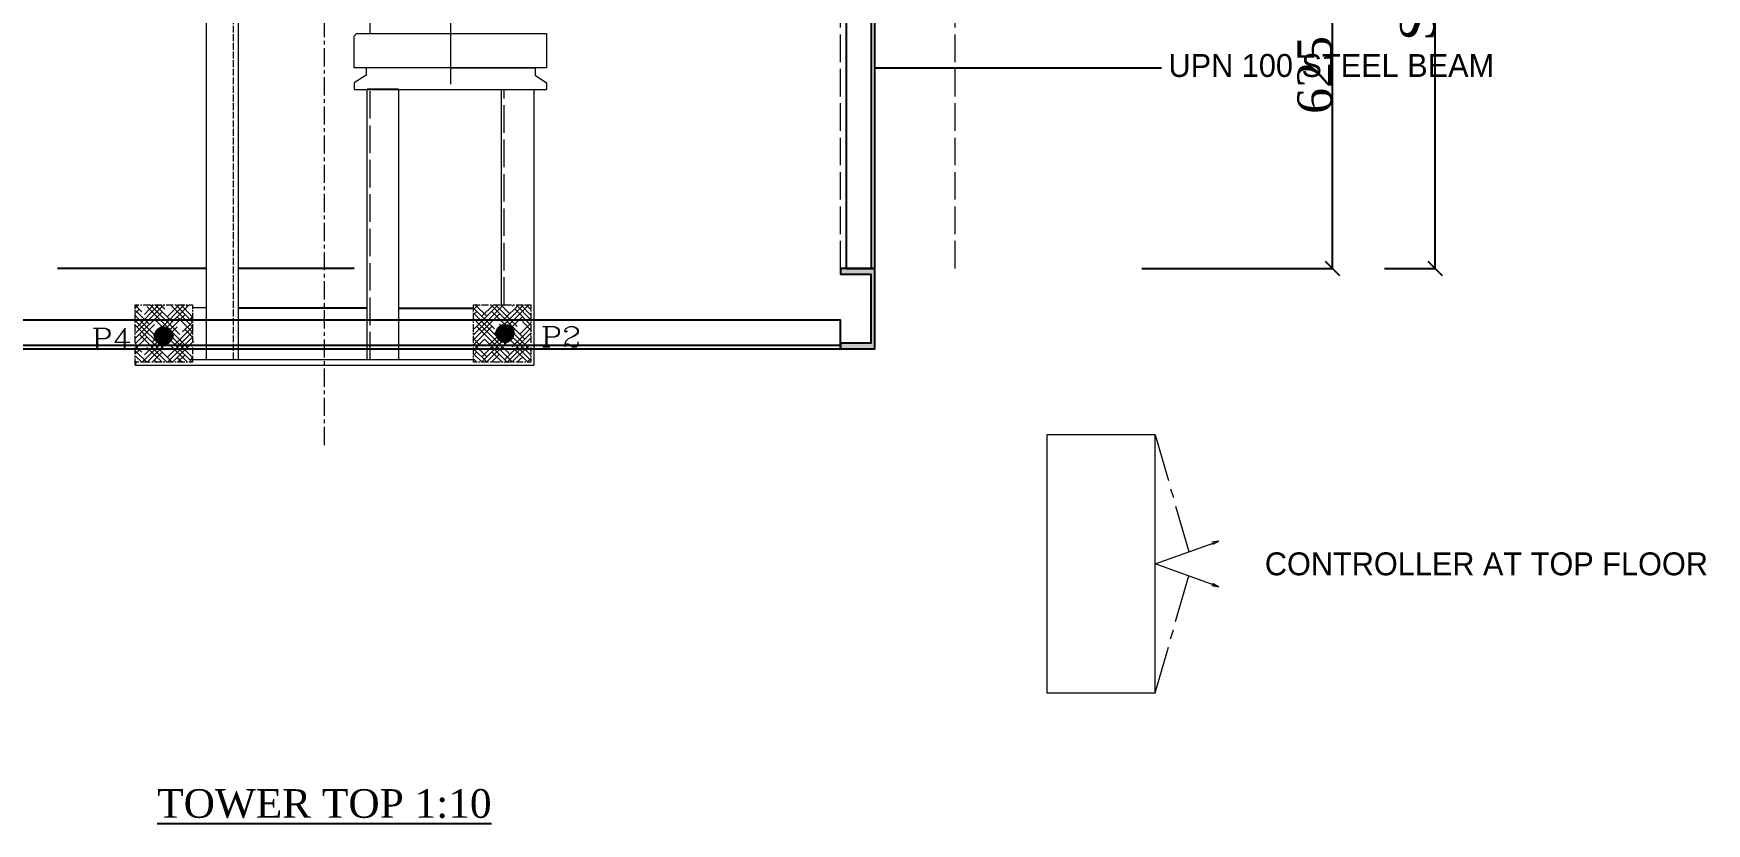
# Model space of a CAD drawing. Header units: millimetres. Extents: x -665 to 1024385, y -25305 to 3861.
# Drawn here: x 18058 to 20976, y -2937 to -1560 of the extents above; entities that cross this region are included whole.
import ezdxf

# ---------------------------------------------------------------- set-up
doc = ezdxf.new("R2010")
doc.units = ezdxf.units.MM
doc.linetypes.add('$0$ACAD_ISO02W100', pattern=[15, 12, -3])
doc.linetypes.add('$0$CENTER', pattern=[50.8, 31.75, -6.35, 6.35, -6.35])
doc.layers.add('$0$CL', color=2, linetype='$0$CENTER', lineweight=0)
doc.layers.add('$0$DL', color=8, linetype='$0$ACAD_ISO02W100', lineweight=0)
doc.layers.add('Steel', color=7, linetype='Continuous')
doc.styles.add('$0$nassar2', font='cent.shx', dxfattribs={"height": 60})
doc.dimstyles.new('$0$Nassar2', dxfattribs={"dimtxt": 35, "dimasz": 25, "dimexe": 1.25, "dimexo": 0.625, "dimtad": 1, "dimtxsty": '$0$nassar2', "dimblk": '$0$_Oblique', "dimcen": 2.5, "dimadec": 0, "dimazin": 0, "dimtfac": 1, "dimtmove": 0, "dimatfit": 3, "dimldrblk": '$0$_Oblique', "dimfxl": 1, "dimarcsym": 0})

# ---------------------------------------------------------------- blocks, each defined once
blk = doc.blocks.new('$0$_Oblique')
at = {"color": 0, "linetype": 'ByBlock', "lineweight": -2}
blk.add_line((-0.5, -0.5), (0.5, 0.5), dxfattribs=at)
blk = doc.blocks.new('*D64')
at = {"color": 0, "lineweight": -2, "transparency": 16777216}
for p, q in [((19991.3, -1344.4), (20324.7, -1344.4)), ((20323.5, -1969.4), (20323.5, -1344.4)), ((19991.3, -1969.4), (20324.7, -1969.4))]:
    blk.add_line(p, q, dxfattribs=at)
at = {"layer": 'Defpoints', "color": 0, "transparency": 16777216}
for p in [(19990.7, -1344.4), (20323.5, -1344.4), (19990.7, -1969.4)]:
    blk.add_point(p, dxfattribs=at)
at = {"color": 0, "lineweight": -2, "transparency": 16777216, "xscale": 25, "yscale": 25, "zscale": 25}
for p, rotation in [((20323.5, -1344.4), 90), ((20323.5, -1969.4), 270)]:
    blk.add_blockref('$0$_Oblique', p, dxfattribs=dict(at, rotation=rotation))
at = {"color": 0, "transparency": 16777216, "insert": (20292.9, -1631.9), "char_height": 60, "attachment_point": 5, "rotation": 90, "style": '$0$nassar2'}
blk.add_mtext('625', dxfattribs=at)
blk = doc.blocks.new('*D68')
at = {"color": 0, "lineweight": -2, "transparency": 16777216}
for p, q in [((20414.2, -569.4), (20503.8, -569.4)), ((20502.6, -1969.4), (20502.6, -569.4)), ((20414.2, -1969.4), (20503.8, -1969.4))]:
    blk.add_line(p, q, dxfattribs=at)
at = {"layer": 'Defpoints', "color": 0, "transparency": 16777216}
for p in [(20413.6, -569.4), (20502.6, -569.4), (20413.6, -1969.4)]:
    blk.add_point(p, dxfattribs=at)
at = {"color": 0, "lineweight": -2, "transparency": 16777216, "xscale": 25, "yscale": 25, "zscale": 25}
for p, rotation in [((20502.6, -569.4), 90), ((20502.6, -1969.4), 270)]:
    blk.add_blockref('$0$_Oblique', p, dxfattribs=dict(at, rotation=rotation))
at = {"color": 0, "transparency": 16777216, "insert": (20472, -1169.4), "char_height": 60, "attachment_point": 5, "rotation": 90, "style": '$0$nassar2'}
blk.add_mtext('SHAFT DEPTH 1400', dxfattribs=at)

msp = doc.modelspace()

# ---------------------------------------------------------------- hatches: boundary and pattern name
at = {"true_color": 0x000007}
h = msp.add_hatch(color=7, dxfattribs=at)
h.paths.add_polyline_path([(18871.024, -2093.88), (18871.024, -2071.233), (18868.917, -2091.773)])
h.paths.add_polyline_path([(18871.024, -2071.233), (18868.917, -2091.773), (18868.917, -2073.339)])
h = msp.add_hatch(color=7, dxfattribs=at)
h.paths.add_polyline_path([(18872.604, -2095.46), (18872.604, -2069.652), (18871.024, -2093.88)])
h.paths.add_polyline_path([(18872.604, -2069.652), (18871.024, -2093.88), (18871.024, -2071.233)])
h = msp.add_hatch(color=7, dxfattribs=at)
h.paths.add_polyline_path([(18875.764, -2097.04), (18875.764, -2068.599), (18872.604, -2095.46)])
h.paths.add_polyline_path([(18875.764, -2068.599), (18872.604, -2095.46), (18872.604, -2069.652)])
h = msp.add_hatch(color=7, dxfattribs=at)
h.paths.add_polyline_path([(18878.397, -2097.567), (18878.397, -2068.072), (18875.764, -2097.04)])
h.paths.add_polyline_path([(18878.397, -2068.072), (18875.764, -2097.04), (18875.764, -2068.599)])
h = msp.add_hatch(color=7, dxfattribs=at)
h.paths.add_polyline_path([(18881.031, -2097.567), (18881.031, -2067.546), (18878.397, -2097.567)])
h.paths.add_polyline_path([(18881.031, -2067.546), (18878.397, -2097.567), (18878.397, -2068.072)])
h = msp.add_hatch(color=7, dxfattribs=at)
h.paths.add_polyline_path([(18884.191, -2097.567), (18884.191, -2068.072), (18881.031, -2097.567)])
h.paths.add_polyline_path([(18884.191, -2068.072), (18881.031, -2097.567), (18881.031, -2067.546)])
h = msp.add_hatch(color=7, dxfattribs=at)
h.paths.add_polyline_path([(18886.824, -2096.514), (18886.824, -2069.126), (18884.191, -2097.567)])
h.paths.add_polyline_path([(18886.824, -2069.126), (18884.191, -2097.567), (18884.191, -2068.072)])
h = msp.add_hatch(color=7, dxfattribs=at)
h.paths.add_polyline_path([(18888.931, -2094.934), (18888.931, -2070.179), (18886.824, -2096.514)])
h.paths.add_polyline_path([(18888.931, -2070.179), (18886.824, -2096.514), (18886.824, -2069.126)])
h = msp.add_hatch(color=7, dxfattribs=at)
h.paths.add_polyline_path([(18891.565, -2092.827), (18891.565, -2072.286), (18888.931, -2094.934)])
h.paths.add_polyline_path([(18891.565, -2072.286), (18888.931, -2094.934), (18888.931, -2070.179)])
h = msp.add_hatch(color=7, dxfattribs=at)
h.paths.add_polyline_path([(18272.178, -2093.88), (18272.178, -2079.66), (18270.598, -2090.72)])
h.paths.add_polyline_path([(18272.178, -2079.66), (18270.598, -2090.72), (18270.598, -2082.293)])
h = msp.add_hatch(color=7, dxfattribs=at)
h.paths.add_polyline_path([(18270.598, -2090.72), (18270.598, -2082.293), (18270.598, -2088.087)])
h.paths.add_polyline_path([(18270.598, -2082.293), (18270.598, -2088.087), (18270.598, -2085.453)])
h = msp.add_hatch(color=7, dxfattribs=at)
h.paths.add_polyline_path([(18273.759, -2095.987), (18273.759, -2077.553), (18272.178, -2093.88)])
h.paths.add_polyline_path([(18273.759, -2077.553), (18272.178, -2093.88), (18272.178, -2079.66)])
h = msp.add_hatch(color=7, dxfattribs=at)
h.paths.add_polyline_path([(18275.339, -2098.094), (18275.339, -2075.446), (18273.759, -2095.987)])
h.paths.add_polyline_path([(18275.339, -2075.446), (18273.759, -2095.987), (18273.759, -2077.553)])
h = msp.add_hatch(color=7, dxfattribs=at)
h.paths.add_polyline_path([(18277.972, -2099.674), (18277.972, -2073.866), (18275.339, -2098.094)])
h.paths.add_polyline_path([(18277.972, -2073.866), (18275.339, -2098.094), (18275.339, -2075.446)])
h = msp.add_hatch(color=7, dxfattribs=at)
h.paths.add_polyline_path([(18280.605, -2100.727), (18280.605, -2072.286), (18277.972, -2099.674)])
h.paths.add_polyline_path([(18280.605, -2072.286), (18277.972, -2099.674), (18277.972, -2073.866)])
h = msp.add_hatch(color=7, dxfattribs=at)
h.paths.add_polyline_path([(18283.239, -2101.254), (18283.239, -2071.759), (18280.605, -2100.727)])
h.paths.add_polyline_path([(18283.239, -2071.759), (18280.605, -2100.727), (18280.605, -2072.286)])
h = msp.add_hatch(color=7, dxfattribs=at)
h.paths.add_polyline_path([(18285.872, -2101.78), (18285.872, -2071.759), (18283.239, -2101.254)])
h.paths.add_polyline_path([(18285.872, -2071.759), (18283.239, -2101.254), (18283.239, -2071.759)])
h = msp.add_hatch(color=7, dxfattribs=at)
h.paths.add_polyline_path([(18289.032, -2101.254), (18289.032, -2072.286), (18285.872, -2101.78)])
h.paths.add_polyline_path([(18289.032, -2072.286), (18285.872, -2101.78), (18285.872, -2071.759)])
h = msp.add_hatch(color=7, dxfattribs=at)
h.paths.add_polyline_path([(18291.666, -2100.2), (18291.666, -2073.339), (18289.032, -2101.254)])
h.paths.add_polyline_path([(18291.666, -2073.339), (18289.032, -2101.254), (18289.032, -2072.286)])
h = msp.add_hatch(color=7, dxfattribs=at)
h.paths.add_polyline_path([(18294.299, -2098.62), (18294.299, -2074.393), (18291.666, -2100.2)])
h.paths.add_polyline_path([(18294.299, -2074.393), (18291.666, -2100.2), (18291.666, -2073.339)])
h = msp.add_hatch(color=7, dxfattribs=at)
h.paths.add_polyline_path([(18295.879, -2097.04), (18295.879, -2075.973), (18294.299, -2098.62)])
h.paths.add_polyline_path([(18295.879, -2075.973), (18294.299, -2098.62), (18294.299, -2074.393)])
h = msp.add_hatch(color=7, dxfattribs=at)
h.paths.add_polyline_path([(18297.986, -2094.934), (18297.986, -2078.606), (18295.879, -2097.04)])
h.paths.add_polyline_path([(18297.986, -2078.606), (18295.879, -2097.04), (18295.879, -2075.973)])
h = msp.add_hatch(color=7, dxfattribs=at)
h.paths.add_polyline_path([(18299.04, -2092.3), (18299.04, -2081.24), (18297.986, -2094.934)])
h.paths.add_polyline_path([(18299.04, -2081.24), (18297.986, -2094.934), (18297.986, -2078.606)])
h = msp.add_hatch(color=7, dxfattribs=at)
h.paths.add_polyline_path([(18300.093, -2089.667), (18300.093, -2083.873), (18299.04, -2092.3)])
h.paths.add_polyline_path([(18300.093, -2083.873), (18299.04, -2092.3), (18299.04, -2081.24)])
for points in [[(18300.62, -2086.507), (18300.093, -2089.667), (18300.093, -2083.873)], [(18895.251, -2082.82), (18895.251, -2085.453), (18895.251, -2079.66)]]:
    msp.add_hatch(color=7, dxfattribs=at).paths.add_polyline_path(points)
h = msp.add_hatch(color=7, dxfattribs=at)
h.paths.add_polyline_path([(18866.283, -2087.033), (18866.283, -2078.606), (18865.23, -2084.4)])
h.paths.add_polyline_path([(18866.283, -2078.606), (18865.23, -2084.4), (18865.23, -2081.24)])
h = msp.add_hatch(color=7, dxfattribs=at)
h.paths.add_polyline_path([(18867.337, -2089.667), (18867.337, -2075.973), (18866.283, -2087.033)])
h.paths.add_polyline_path([(18867.337, -2075.973), (18866.283, -2087.033), (18866.283, -2078.606)])
h = msp.add_hatch(color=7, dxfattribs=at)
h.paths.add_polyline_path([(18868.917, -2091.773), (18868.917, -2073.339), (18867.337, -2089.667)])
h.paths.add_polyline_path([(18868.917, -2073.339), (18867.337, -2089.667), (18867.337, -2075.973)])
h = msp.add_hatch(color=7, dxfattribs=at)
h.paths.add_polyline_path([(18893.145, -2090.72), (18893.145, -2074.919), (18891.565, -2092.827)])
h.paths.add_polyline_path([(18893.145, -2074.919), (18891.565, -2092.827), (18891.565, -2072.286)])
h = msp.add_hatch(color=7, dxfattribs=at)
h.paths.add_polyline_path([(18894.198, -2088.087), (18894.198, -2077.026), (18893.145, -2090.72)])
h.paths.add_polyline_path([(18894.198, -2077.026), (18893.145, -2090.72), (18893.145, -2074.919)])
h = msp.add_hatch(color=7, dxfattribs=at)
h.paths.add_polyline_path([(18895.251, -2085.453), (18895.251, -2079.66), (18894.198, -2088.087)])
h.paths.add_polyline_path([(18895.251, -2079.66), (18894.198, -2088.087), (18894.198, -2077.026)])
at = {"layer": 'Steel'}
msp.add_hatch(color=256, dxfattribs=at).paths.add_polyline_path([(19525.71, -1969.443), (19465.71, -1969.443), (19465.71, -1979.443), (19518.71, -1979.443), (19518.71, -2099.443), (19465.71, -2099.443), (19465.71, -2109.443), (19525.71, -2109.443)], flags=0)

# ---------------------------------------------------------------- linework, layer by layer
at = {"layer": '$0$CL'}
msp.add_line((18565.71, -2277.389), (18565.71, -270.735), dxfattribs=at)
at = {"layer": '$0$DL', "ltscale": 4}
for p, q in [((19465.71, -1969.443), (19465.71, -569.443)), ((19665.71, -1969.443), (19665.71, -569.443)), ((18879.49, -2032.784), (18879.49, -1657.296))]:
    msp.add_line(p, q, dxfattribs=at)
at = {"layer": '$0$DL'}
msp.add_lwpolyline([(18407.205, -2128.115), (18407.978, -410.782)], dxfattribs=at)
at = {"layer": '$0$DL', "ltscale": 4}
msp.add_lwpolyline([(18645.727, -2128.115), (18645.727, -1657.296)], dxfattribs=at)
for p, q in [((18695.236, -1657.296), (18640.46, -1657.296)), ((18415.438, -2038.051), (18640.46, -2038.34)), ((18695.236, -2038.41), (18825.728, -2038.578)), ((18235.837, -2132.855), (18235.837, -2138.122))]:
    msp.add_line(p, q)
at = {"color": 7, "linetype": 'Continuous', "lineweight": 20}
for points in [[(18360.329, -2128.115), (18360.504, -410.782)], [(18415.915, -410.782), (18415.145, -2128.115)], [(18640.46, -2128.115), (18640.46, -1657.296)], [(18695.236, -1657.296), (18695.236, -2128.115)], [(18874.71, -2032.784), (18874.71, -1657.296)], [(18931.106, -1657.296), (18931.106, -2138.122), (18931.106, -2138.122)], [(18360.662, -2038.051), (18335.908, -2038.051)], [(18168.525, -2089.763), (18170.105, -2088.183)], [(18184.325, -2073.962), (18184.457, -2073.83)]]:
    msp.add_lwpolyline(points, dxfattribs=at)
at = {"color": 7, "linetype": 'Continuous', "lineweight": 20, "true_color": 0x000007}
for points in [[(18645.767, -1559.858), (18645.767, -1458.734), (18645.767, -1458.734)], [(18785.34, -1534.051), (18785.34, -1596.2), (18785.34, -1596.2)], [(18617.853, -1619.374), (18617.853, -1564.599), (18617.853, -1564.599)], [(18623.119, -1559.858), (18625.753, -1559.858), (18625.753, -1559.858)], [(18625.753, -1559.858), (18945.453, -1559.858), (18945.453, -1559.858)], [(18945.453, -1559.858), (18952.827, -1559.858), (18952.827, -1559.858)], [(18952.827, -1559.858), (18952.827, -1619.374), (18952.827, -1619.374)], [(18785.34, -1578.314), (18785.34, -1647.837), (18785.34, -1647.837)], [(18952.827, -1619.374), (18617.853, -1619.374), (18617.853, -1619.374)], [(18638.393, -1632.541), (18617.853, -1645.709), (18617.853, -1645.709)], [(18638.393, -1619.374), (18638.393, -1632.541), (18638.393, -1632.541)], [(18785.34, -1619.374), (18638.393, -1619.374), (18638.393, -1619.374)], [(18785.34, -1608.84), (18785.34, -1621.481), (18785.34, -1621.481)], [(18785.34, -1619.374), (18933.339, -1619.374), (18933.339, -1619.374)], [(18933.339, -1619.374), (18933.339, -1632.541), (18952.827, -1645.709)], [(18617.853, -1645.709), (18617.853, -1657.296), (18617.853, -1657.296)], [(18617.853, -1657.296), (18952.827, -1657.296), (18952.827, -1657.296)], [(18952.827, -1645.709), (18952.827, -1657.296), (18952.827, -1657.296)], [(18285.872, -2032.784), (18235.837, -2082.82), (18235.837, -2082.82)], [(18241.63, -2032.784), (18235.837, -2038.578), (18235.837, -2038.578)], [(18235.837, -2039.631), (18235.837, -2032.784), (18235.837, -2032.784)], [(18235.837, -2032.784), (18242.157, -2032.784), (18242.157, -2032.784)], [(18235.837, -2033.311), (18247.424, -2044.898), (18247.424, -2044.898)], [(18243.211, -2040.158), (18235.837, -2047.532), (18235.837, -2047.532)], [(18235.837, -2044.371), (18235.837, -2041.738), (18235.837, -2041.738)], [(18235.837, -2042.265), (18260.591, -2067.019), (18260.591, -2067.019)], [(18276.919, -2032.784), (18238.997, -2071.233), (18238.997, -2071.233)], [(18244.791, -2032.784), (18247.424, -2032.784), (18247.424, -2032.784)], [(18249.531, -2032.784), (18262.171, -2032.784), (18262.171, -2032.784)], [(18267.965, -2032.784), (18252.164, -2049.638), (18252.164, -2049.638)], [(18256.378, -2035.944), (18326.954, -2107.047), (18326.954, -2107.047)], [(18262.171, -2032.784), (18313.787, -2084.4), (18313.787, -2084.4)], [(18264.805, -2032.784), (18266.912, -2032.784), (18266.912, -2032.784)], [(18330.114, -2032.784), (18265.331, -2098.094), (18265.331, -2098.094)], [(18269.545, -2032.784), (18282.186, -2032.784), (18282.186, -2032.784)], [(18270.598, -2032.784), (18300.62, -2062.806), (18300.62, -2062.806)], [(18321.161, -2032.784), (18278.499, -2075.973), (18278.499, -2075.973)], [(18280.079, -2032.784), (18287.452, -2040.158), (18287.452, -2040.158)], [(18284.819, -2032.784), (18287.452, -2032.784), (18287.452, -2032.784)], [(18289.559, -2032.784), (18302.2, -2032.784), (18302.2, -2032.784)], [(18312.207, -2032.784), (18291.666, -2053.852), (18291.666, -2053.852)], [(18297.46, -2032.784), (18335.908, -2071.233), (18335.908, -2071.233)], [(18304.833, -2032.784), (18307.467, -2032.784), (18307.467, -2032.784)], [(18306.413, -2032.784), (18335.908, -2062.806), (18335.908, -2062.806)], [(18309.573, -2032.784), (18322.214, -2032.784), (18322.214, -2032.784)], [(18315.367, -2032.784), (18335.908, -2053.852), (18335.908, -2053.852)], [(18324.321, -2032.784), (18326.954, -2035.944), (18326.954, -2035.944)], [(18324.847, -2032.784), (18326.954, -2032.784), (18326.954, -2032.784)], [(18329.588, -2032.784), (18335.908, -2032.784), (18335.908, -2032.784)], [(18335.908, -2032.784), (18335.908, -2039.631), (18335.908, -2039.631)], [(18335.908, -2041.738), (18335.908, -2044.371), (18335.908, -2044.371)], [(18877.871, -2032.784), (18825.728, -2085.453), (18825.728, -2085.453)], [(18833.629, -2032.784), (18825.728, -2041.211), (18825.728, -2041.211)], [(18825.728, -2032.784), (18832.049, -2032.784), (18832.049, -2032.784)], [(18825.728, -2039.631), (18825.728, -2032.784), (18825.728, -2032.784)], [(18825.728, -2038.578), (18862.597, -2074.919), (18862.597, -2074.919)], [(18825.728, -2044.371), (18825.728, -2041.738), (18825.728, -2041.738)], [(18868.917, -2032.784), (18826.782, -2074.919), (18826.782, -2074.919)], [(18828.889, -2032.784), (18849.429, -2053.325), (18849.429, -2053.325)], [(18834.682, -2032.784), (18837.316, -2032.784), (18837.316, -2032.784)], [(18860.49, -2032.784), (18839.949, -2053.325), (18839.949, -2053.325)], [(18839.949, -2032.784), (18852.063, -2032.784), (18852.063, -2032.784)], [(18922.112, -2032.784), (18853.643, -2101.78), (18853.643, -2101.78)], [(18854.696, -2032.784), (18856.803, -2032.784), (18856.803, -2032.784)], [(18855.75, -2032.784), (18915.266, -2092.827), (18915.266, -2092.827)], [(18859.437, -2032.784), (18872.077, -2032.784), (18872.077, -2032.784)], [(18864.177, -2032.784), (18902.098, -2070.706), (18902.098, -2070.706)], [(18913.159, -2032.784), (18866.81, -2079.66), (18866.81, -2079.66)], [(18873.13, -2032.784), (18888.931, -2048.585), (18888.931, -2048.585)], [(18874.71, -2032.784), (18877.344, -2032.784), (18877.344, -2032.784)], [(18879.451, -2032.784), (18892.091, -2032.784), (18892.091, -2032.784)], [(18904.732, -2032.784), (18879.977, -2057.539), (18879.977, -2057.539)], [(18895.778, -2032.784), (18893.145, -2035.418), (18893.145, -2035.418)], [(18894.725, -2032.784), (18897.358, -2032.784), (18897.358, -2032.784)], [(18897.885, -2039.631), (18925.799, -2068.072), (18925.799, -2068.072)], [(18899.992, -2032.784), (18925.799, -2059.119), (18925.799, -2059.119)], [(18899.992, -2032.784), (18912.105, -2032.784), (18912.105, -2032.784)], [(18908.419, -2032.784), (18925.799, -2050.692), (18925.799, -2050.692)], [(18914.739, -2032.784), (18916.846, -2032.784), (18916.846, -2032.784)], [(18917.372, -2032.784), (18925.799, -2041.211), (18925.799, -2041.211)], [(18919.479, -2032.784), (18925.799, -2032.784), (18925.799, -2032.784)], [(18925.799, -2032.784), (18925.799, -2039.631), (18925.799, -2039.631)], [(18925.799, -2041.738), (18925.799, -2044.371), (18925.799, -2044.371)], [(18282.712, -2044.898), (18235.837, -2091.773), (18235.837, -2091.773)], [(18235.837, -2059.119), (18235.837, -2047.005), (18235.837, -2047.005)], [(18235.837, -2051.218), (18273.759, -2089.14), (18273.759, -2089.14)], [(18235.837, -2060.172), (18287.452, -2111.261), (18287.452, -2111.261)], [(18235.837, -2064.386), (18235.837, -2061.752), (18235.837, -2061.752)], [(18235.837, -2079.66), (18235.837, -2066.492), (18235.837, -2066.492)], [(18269.545, -2067.019), (18235.837, -2100.727), (18235.837, -2100.727)], [(18235.837, -2068.599), (18300.093, -2132.855), (18300.093, -2132.855)], [(18309.047, -2071.233), (18247.951, -2132.855), (18247.951, -2132.855)], [(18322.741, -2049.638), (18252.164, -2120.215), (18252.164, -2120.215)], [(18269.545, -2058.065), (18335.908, -2124.428), (18335.908, -2124.428)], [(18285.346, -2086.507), (18285.346, -2068.599), (18285.346, -2068.599)], [(18335.908, -2071.233), (18304.833, -2102.307), (18304.833, -2102.307)], [(18309.047, -2053.852), (18335.908, -2080.713), (18335.908, -2080.713)], [(18335.908, -2062.806), (18318.527, -2080.186), (18318.527, -2080.186)], [(18335.908, -2053.325), (18331.694, -2058.065), (18331.694, -2058.065)], [(18335.908, -2047.005), (18335.908, -2059.119), (18335.908, -2059.119)], [(18335.908, -2061.752), (18335.908, -2064.386), (18335.908, -2064.386)], [(18335.908, -2066.492), (18335.908, -2079.66), (18335.908, -2079.66)], [(18831.522, -2044.371), (18825.728, -2049.638), (18825.728, -2049.638)], [(18825.728, -2059.119), (18825.728, -2047.005), (18825.728, -2047.005)], [(18825.728, -2047.532), (18875.764, -2097.567), (18875.764, -2097.567)], [(18871.024, -2048.585), (18825.728, -2093.88), (18825.728, -2093.88)], [(18825.728, -2056.485), (18888.931, -2119.161), (18888.931, -2119.161)], [(18825.728, -2064.386), (18825.728, -2061.752), (18825.728, -2061.752)], [(18825.728, -2079.66), (18825.728, -2066.492), (18825.728, -2066.492)], [(18857.856, -2070.706), (18825.728, -2102.834), (18825.728, -2102.834)], [(18831.522, -2070.706), (18893.671, -2132.855), (18893.671, -2132.855)], [(18911.052, -2053.325), (18839.949, -2123.901), (18839.949, -2123.901)], [(18857.856, -2044.371), (18925.799, -2112.314), (18925.799, -2112.314)], [(18871.024, -2066.492), (18925.799, -2120.741), (18925.799, -2120.741)], [(18880.504, -2100.727), (18880.504, -2082.82), (18880.504, -2064.912)], [(18925.799, -2064.912), (18906.312, -2083.873), (18906.312, -2083.873)], [(18911.052, -2061.752), (18925.799, -2077.026), (18925.799, -2077.026)], [(18925.799, -2055.959), (18919.479, -2061.752), (18919.479, -2061.752)], [(18925.799, -2047.005), (18925.799, -2059.119), (18925.799, -2059.119)], [(18925.799, -2061.752), (18925.799, -2064.386), (18925.799, -2064.386)], [(18925.799, -2066.492), (18925.799, -2079.66), (18925.799, -2079.66)], [(18946.837, -2070.68), (18966.851, -2070.68), (18972.118, -2072.787), (18973.698, -2074.367), (18975.278, -2077.527), (18975.278, -2082.268), (18973.698, -2085.954), (18972.118, -2087.534), (18966.851, -2089.115), (18953.684, -2089.115)], [(18952.104, -2070.68), (18952.104, -2105.969), (18952.104, -2105.969)], [(18953.684, -2070.68), (18953.684, -2105.969), (18953.684, -2105.969)], [(18966.851, -2070.68), (18970.012, -2072.787), (18972.118, -2074.367), (18973.698, -2077.527), (18973.698, -2082.268), (18972.118, -2085.954), (18970.012, -2087.534), (18966.851, -2089.115)], [(18986.866, -2077.527), (18988.972, -2079.107), (18986.866, -2080.688), (18985.286, -2079.107), (18985.286, -2077.527), (18986.866, -2074.367), (18988.972, -2072.787), (18993.713, -2070.68), (19000.033, -2070.68), (19005.3, -2072.787), (19006.88, -2074.367), (19008.46, -2077.527), (19008.46, -2080.688), (19006.88, -2083.848), (19002.14, -2087.534), (18993.713, -2090.695), (18990.552, -2092.275), (18986.866, -2095.962), (18985.286, -2100.702), (18985.286, -2105.969)], [(19000.033, -2070.68), (19003.72, -2072.787), (19005.3, -2074.367), (19006.88, -2077.527), (19006.88, -2080.688), (19005.3, -2083.848), (19000.033, -2087.534), (18993.713, -2090.695)], [(18163.258, -2073.435), (18183.272, -2073.435), (18188.012, -2075.015), (18190.119, -2076.596), (18191.699, -2080.282), (18191.699, -2085.023), (18190.119, -2088.709), (18188.012, -2090.289), (18183.272, -2091.87), (18170.105, -2091.87)], [(18168.525, -2073.435), (18168.525, -2108.724), (18168.525, -2108.724)], [(18170.105, -2073.435), (18170.105, -2108.724), (18170.105, -2108.724)], [(18183.272, -2073.435), (18186.432, -2075.015), (18188.012, -2076.596), (18190.119, -2080.282), (18190.119, -2085.023), (18188.012, -2088.709), (18186.432, -2090.289), (18183.272, -2091.87)], [(18218.033, -2108.724), (18218.033, -2073.435), (18200.126, -2098.19), (18226.46, -2098.19)], [(18216.453, -2076.596), (18216.453, -2108.724), (18216.453, -2108.724)], [(18235.837, -2084.4), (18235.837, -2081.766), (18235.837, -2081.766)], [(18235.837, -2099.147), (18235.837, -2087.033), (18235.837, -2087.033)], [(18256.378, -2089.14), (18235.837, -2109.681), (18235.837, -2109.681)], [(18243.211, -2084.4), (18291.139, -2132.855), (18291.139, -2132.855)], [(18295.879, -2093.88), (18256.904, -2132.855), (18256.904, -2132.855)], [(18267.438, -2086.507), (18285.346, -2086.507), (18285.346, -2104.941)], [(18282.712, -2080.186), (18335.381, -2132.855), (18335.381, -2132.855)], [(18285.346, -2086.507), (18303.253, -2086.507), (18303.253, -2086.507)], [(18335.908, -2080.186), (18291.666, -2124.428), (18291.666, -2124.428)], [(18335.908, -2089.14), (18292.193, -2132.855), (18292.193, -2132.855)], [(18335.908, -2098.094), (18300.62, -2132.855), (18300.62, -2132.855)], [(18322.741, -2075.973), (18335.908, -2089.14), (18335.908, -2089.14)], [(18335.908, -2081.766), (18335.908, -2084.4), (18335.908, -2084.4)], [(18335.908, -2087.033), (18335.908, -2099.147), (18335.908, -2099.147)], [(18335.908, -2098.094), (18338.015, -2095.987), (18338.015, -2095.987)], [(18825.728, -2084.4), (18825.728, -2081.766), (18825.728, -2081.766)], [(18825.728, -2099.147), (18825.728, -2087.033), (18825.728, -2087.033)], [(18825.728, -2091.773), (18835.736, -2101.78), (18835.736, -2101.78)], [(18844.689, -2092.827), (18825.728, -2111.788), (18825.728, -2111.788)], [(18897.885, -2074.919), (18839.949, -2132.855), (18839.949, -2132.855)], [(18844.689, -2092.827), (18884.718, -2132.855), (18884.718, -2132.855)], [(18884.191, -2097.567), (18848.376, -2132.855), (18848.376, -2132.855)], [(18880.504, -2082.82), (18862.597, -2082.82), (18862.597, -2082.82)], [(18891.565, -2084.926), (18891.565, -2071.759), (18878.397, -2071.759)], [(18925.799, -2082.293), (18879.977, -2128.642), (18879.977, -2128.642)], [(18880.504, -2082.82), (18898.411, -2082.82), (18898.411, -2082.82)], [(18884.191, -2088.613), (18925.799, -2130.222), (18925.799, -2130.222)], [(18925.799, -2091.247), (18884.191, -2132.855), (18884.191, -2132.855)], [(18925.799, -2073.339), (18893.145, -2105.994), (18893.145, -2105.994)], [(18924.219, -2083.873), (18925.799, -2085.453), (18925.799, -2085.453)], [(18925.799, -2081.766), (18925.799, -2084.4), (18925.799, -2084.4)], [(18925.799, -2087.033), (18925.799, -2099.147), (18925.799, -2099.147)], [(18990.552, -2100.702), (18998.453, -2105.969), (19005.3, -2105.969), (19006.88, -2104.389), (19008.46, -2100.702), (19008.46, -2097.542)], [(18163.258, -2108.724), (18175.372, -2108.724), (18175.372, -2108.724)], [(18211.713, -2108.724), (18223.3, -2108.724), (18223.3, -2108.724)], [(18235.837, -2104.414), (18235.837, -2101.78), (18235.837, -2101.78)], [(18235.837, -2103.887), (18247.424, -2115.474), (18247.424, -2115.474)], [(18235.837, -2119.161), (18235.837, -2107.047), (18235.837, -2107.047)], [(18243.211, -2111.261), (18235.837, -2118.108), (18235.837, -2118.108)], [(18235.837, -2112.841), (18255.851, -2132.855), (18255.851, -2132.855)], [(18235.837, -2121.795), (18247.424, -2132.855), (18247.424, -2132.855)], [(18235.837, -2124.428), (18235.837, -2121.795), (18235.837, -2121.795)], [(18235.837, -2132.855), (18235.837, -2126.535), (18235.837, -2126.535)], [(18256.378, -2107.047), (18282.712, -2132.855), (18282.712, -2132.855)], [(18282.712, -2115.474), (18265.331, -2132.855), (18265.331, -2132.855)], [(18269.545, -2129.168), (18273.759, -2132.855), (18273.759, -2132.855)], [(18295.879, -2102.307), (18326.954, -2132.855), (18326.954, -2132.855)], [(18309.047, -2124.428), (18318, -2132.855), (18318, -2132.855)], [(18322.741, -2120.215), (18309.573, -2132.855), (18309.573, -2132.855)], [(18335.908, -2124.428), (18331.694, -2129.168), (18331.694, -2129.168)], [(18335.908, -2101.78), (18335.908, -2104.414), (18335.908, -2104.414)], [(18335.908, -2107.047), (18335.908, -2119.161), (18335.908, -2119.161)], [(18335.908, -2121.795), (18335.908, -2124.428), (18335.908, -2124.428)], [(18335.908, -2126.535), (18335.908, -2132.855), (18335.908, -2132.855)], [(18335.908, -2128.115), (18825.728, -2128.115), (18825.728, -2128.115)], [(18825.728, -2100.727), (18849.429, -2123.901), (18849.429, -2123.901)], [(18825.728, -2104.414), (18825.728, -2101.78), (18825.728, -2101.78)], [(18825.728, -2119.161), (18825.728, -2107.047), (18825.728, -2107.047)], [(18825.728, -2109.681), (18849.429, -2132.855), (18849.429, -2132.855)], [(18831.522, -2114.948), (18825.728, -2120.741), (18825.728, -2120.741)], [(18825.728, -2118.108), (18841.002, -2132.855), (18841.002, -2132.855)], [(18825.728, -2124.428), (18825.728, -2121.795), (18825.728, -2121.795)], [(18825.728, -2132.855), (18825.728, -2126.535), (18825.728, -2126.535)], [(18825.728, -2127.062), (18831.522, -2132.855), (18831.522, -2132.855)], [(18871.024, -2119.161), (18857.33, -2132.855), (18857.33, -2132.855)], [(18857.856, -2114.948), (18875.764, -2132.855), (18875.764, -2132.855)], [(18924.219, -2101.78), (18892.618, -2132.855), (18892.618, -2132.855)], [(18897.885, -2110.734), (18920.532, -2132.855), (18920.532, -2132.855)], [(18911.052, -2123.901), (18901.572, -2132.855), (18901.572, -2132.855)], [(18925.799, -2126.535), (18919.479, -2132.855), (18919.479, -2132.855)], [(18925.799, -2101.78), (18925.799, -2104.414), (18925.799, -2104.414)], [(18925.799, -2107.047), (18925.799, -2119.161), (18925.799, -2119.161)], [(18925.799, -2121.795), (18925.799, -2124.428), (18925.799, -2124.428)], [(18925.799, -2126.535), (18925.799, -2132.855), (18925.799, -2132.855)], [(18946.837, -2105.969), (18958.951, -2105.969), (18958.951, -2105.969)], [(18985.286, -2102.808), (18986.866, -2100.702), (18990.552, -2100.702), (18998.453, -2104.389), (19003.72, -2104.389), (19006.88, -2102.808), (19008.46, -2100.702)], [(18235.837, -2130.748), (18238.47, -2132.855), (18238.47, -2132.855)], [(18242.157, -2132.855), (18235.837, -2132.855), (18235.837, -2132.855)], [(18235.837, -2138.122), (18931.066, -2138.122), (18931.066, -2138.122)], [(18247.424, -2132.855), (18244.791, -2132.855), (18244.791, -2132.855)], [(18262.171, -2132.855), (18249.531, -2132.855), (18249.531, -2132.855)], [(18266.912, -2132.855), (18264.805, -2132.855), (18264.805, -2132.855)], [(18282.186, -2132.855), (18269.545, -2132.855), (18269.545, -2132.855)], [(18287.452, -2132.855), (18284.819, -2132.855), (18284.819, -2132.855)], [(18302.2, -2132.855), (18289.559, -2132.855), (18289.559, -2132.855)], [(18307.467, -2132.855), (18304.833, -2132.855), (18304.833, -2132.855)], [(18322.214, -2132.855), (18309.573, -2132.855), (18309.573, -2132.855)], [(18326.954, -2132.855), (18324.847, -2132.855), (18324.847, -2132.855)], [(18335.908, -2132.855), (18329.588, -2132.855), (18329.588, -2132.855)], [(18832.049, -2132.855), (18825.728, -2132.855), (18825.728, -2132.855)], [(18837.316, -2132.855), (18834.682, -2132.855), (18834.682, -2132.855)], [(18852.063, -2132.855), (18839.949, -2132.855), (18839.949, -2132.855)], [(18856.803, -2132.855), (18854.696, -2132.855), (18854.696, -2132.855)], [(18872.077, -2132.855), (18859.437, -2132.855), (18859.437, -2132.855)], [(18877.344, -2132.855), (18874.71, -2132.855), (18874.71, -2132.855)], [(18892.091, -2132.855), (18879.451, -2132.855), (18879.451, -2132.855)], [(18897.358, -2132.855), (18894.725, -2132.855), (18894.725, -2132.855)], [(18912.105, -2132.855), (18899.992, -2132.855), (18899.992, -2132.855)], [(18916.846, -2132.855), (18914.739, -2132.855), (18914.739, -2132.855)], [(18925.799, -2132.855), (18919.479, -2132.855), (18919.479, -2132.855)]]:
    msp.add_lwpolyline(points, dxfattribs=at)
for points in [[(18360.329, -1969.443), (18100.403, -1969.443)], [(18617.853, -1969.443), (18415.14, -1969.443)]]:
    msp.add_lwpolyline(points)
at = {"color": 7, "linetype": 'Continuous', "lineweight": -2, "true_color": 0x000007}
for points in [[(18871.024, -2093.88), (18871.024, -2071.233), (18868.917, -2091.773)], [(18871.024, -2071.233), (18868.917, -2091.773), (18868.917, -2073.339)], [(18872.604, -2095.46), (18872.604, -2069.652), (18871.024, -2093.88)], [(18872.604, -2069.652), (18871.024, -2093.88), (18871.024, -2071.233)], [(18875.764, -2097.04), (18875.764, -2068.599), (18872.604, -2095.46)], [(18875.764, -2068.599), (18872.604, -2095.46), (18872.604, -2069.652)], [(18878.397, -2097.567), (18878.397, -2068.072), (18875.764, -2097.04)], [(18878.397, -2068.072), (18875.764, -2097.04), (18875.764, -2068.599)], [(18881.031, -2097.567), (18881.031, -2067.546), (18878.397, -2097.567)], [(18881.031, -2067.546), (18878.397, -2097.567), (18878.397, -2068.072)], [(18884.191, -2068.072), (18881.031, -2097.567), (18881.031, -2067.546)], [(18884.191, -2097.567), (18884.191, -2068.072), (18881.031, -2097.567)], [(18886.824, -2069.126), (18884.191, -2097.567), (18884.191, -2068.072)], [(18886.824, -2096.514), (18886.824, -2069.126), (18884.191, -2097.567)], [(18888.931, -2070.179), (18886.824, -2096.514), (18886.824, -2069.126)], [(18888.931, -2094.934), (18888.931, -2070.179), (18886.824, -2096.514)], [(18891.565, -2072.286), (18888.931, -2094.934), (18888.931, -2070.179)], [(18272.178, -2093.88), (18272.178, -2079.66), (18270.598, -2090.72)], [(18272.178, -2079.66), (18270.598, -2090.72), (18270.598, -2082.293)], [(18270.598, -2090.72), (18270.598, -2082.293), (18270.598, -2088.087)], [(18270.598, -2082.293), (18270.598, -2088.087), (18270.598, -2085.453)], [(18273.759, -2095.987), (18273.759, -2077.553), (18272.178, -2093.88)], [(18273.759, -2077.553), (18272.178, -2093.88), (18272.178, -2079.66)], [(18275.339, -2098.094), (18275.339, -2075.446), (18273.759, -2095.987)], [(18275.339, -2075.446), (18273.759, -2095.987), (18273.759, -2077.553)], [(18277.972, -2099.674), (18277.972, -2073.866), (18275.339, -2098.094)], [(18277.972, -2073.866), (18275.339, -2098.094), (18275.339, -2075.446)], [(18280.605, -2100.727), (18280.605, -2072.286), (18277.972, -2099.674)], [(18280.605, -2072.286), (18277.972, -2099.674), (18277.972, -2073.866)], [(18283.239, -2101.254), (18283.239, -2071.759), (18280.605, -2100.727)], [(18283.239, -2071.759), (18280.605, -2100.727), (18280.605, -2072.286)], [(18285.872, -2101.78), (18285.872, -2071.759), (18283.239, -2101.254)], [(18285.872, -2071.759), (18283.239, -2101.254), (18283.239, -2071.759)], [(18289.032, -2072.286), (18285.872, -2101.78), (18285.872, -2071.759)], [(18289.032, -2101.254), (18289.032, -2072.286), (18285.872, -2101.78)], [(18291.666, -2073.339), (18289.032, -2101.254), (18289.032, -2072.286)], [(18291.666, -2100.2), (18291.666, -2073.339), (18289.032, -2101.254)], [(18294.299, -2074.393), (18291.666, -2100.2), (18291.666, -2073.339)], [(18294.299, -2098.62), (18294.299, -2074.393), (18291.666, -2100.2)], [(18295.879, -2075.973), (18294.299, -2098.62), (18294.299, -2074.393)], [(18295.879, -2097.04), (18295.879, -2075.973), (18294.299, -2098.62)], [(18297.986, -2078.606), (18295.879, -2097.04), (18295.879, -2075.973)], [(18297.986, -2094.934), (18297.986, -2078.606), (18295.879, -2097.04)], [(18299.04, -2081.24), (18297.986, -2094.934), (18297.986, -2078.606)], [(18299.04, -2092.3), (18299.04, -2081.24), (18297.986, -2094.934)], [(18300.093, -2083.873), (18299.04, -2092.3), (18299.04, -2081.24)], [(18300.093, -2089.667), (18300.093, -2083.873), (18299.04, -2092.3)], [(18300.62, -2086.507), (18300.093, -2089.667), (18300.093, -2083.873)], [(18866.283, -2087.033), (18866.283, -2078.606), (18865.23, -2084.4)], [(18866.283, -2078.606), (18865.23, -2084.4), (18865.23, -2081.24)], [(18867.337, -2089.667), (18867.337, -2075.973), (18866.283, -2087.033)], [(18867.337, -2075.973), (18866.283, -2087.033), (18866.283, -2078.606)], [(18868.917, -2091.773), (18868.917, -2073.339), (18867.337, -2089.667)], [(18868.917, -2073.339), (18867.337, -2089.667), (18867.337, -2075.973)], [(18891.565, -2092.827), (18891.565, -2072.286), (18888.931, -2094.934)], [(18893.145, -2074.919), (18891.565, -2092.827), (18891.565, -2072.286)], [(18893.145, -2090.72), (18893.145, -2074.919), (18891.565, -2092.827)], [(18894.198, -2077.026), (18893.145, -2090.72), (18893.145, -2074.919)], [(18894.198, -2088.087), (18894.198, -2077.026), (18893.145, -2090.72)], [(18895.251, -2079.66), (18894.198, -2088.087), (18894.198, -2077.026)], [(18895.251, -2085.453), (18895.251, -2079.66), (18894.198, -2088.087)], [(18895.251, -2082.82), (18895.251, -2085.453), (18895.251, -2079.66)]]:
    msp.add_lwpolyline(points, close=True, dxfattribs=at)
at = {"color": 7, "linetype": 'Continuous', "lineweight": 20, "true_color": 0x000007}
msp.add_lwpolyline([(18911.052, -2132.855), (18911.052, -2132.855)], close=True, dxfattribs=at)
msp.add_open_spline([(18623.119, -1559.858), (18620.486, -1559.858), (18618.379, -1561.965), (18618.379, -1564.599)], degree=3, dxfattribs=at)
for points in [[(18285.346, -2101.254), (18293.773, -2101.254), (18300.62, -2094.934), (18300.62, -2086.507), (18300.62, -2086.507), (18300.62, -2078.079), (18293.773, -2071.233), (18285.346, -2071.233), (18285.346, -2071.233), (18277.445, -2071.233), (18270.598, -2078.079), (18270.598, -2086.507), (18270.598, -2086.507), (18270.598, -2094.934), (18277.445, -2101.254), (18285.346, -2101.254)], [(18880.504, -2097.567), (18888.931, -2097.567), (18895.778, -2091.247), (18895.778, -2082.82), (18895.778, -2082.82), (18895.778, -2074.393), (18888.931, -2067.546), (18880.504, -2067.546), (18880.504, -2067.546), (18872.604, -2067.546), (18865.757, -2074.393), (18865.757, -2082.82), (18865.757, -2082.82), (18865.757, -2091.247), (18872.604, -2097.567), (18880.504, -2097.567)]]:
    msp.add_open_spline(points, degree=3, knots=[0, 0, 0, 0, 0.0625, 0.0625, 0.0625, 0.062501, 0.125, 0.125, 0.125, 0.125001, 0.1875, 0.1875, 0.1875, 0.187501, 1, 1, 1, 1], dxfattribs=at)
at = {"layer": 'Steel'}
for p, q in [((19519.71, -1969.443), (19519.71, -569.443)), ((19525.71, -1619.443), (20025.71, -1619.443)), ((17665.71, -2103.443), (19465.71, -2103.443))]:
    msp.add_line(p, q, dxfattribs=at)
for points in [[(19475.71, -1969.443), (19525.71, -1969.443), (19525.71, -569.443), (19475.71, -569.443)], [(19525.71, -1969.443), (19465.71, -1969.443), (19465.71, -1979.443), (19518.71, -1979.443), (19518.71, -2099.443), (19465.71, -2099.443), (19465.71, -2109.443), (19525.71, -2109.443)], [(17665.71, -2109.443), (19465.71, -2109.443), (19465.71, -2059.443), (17665.71, -2059.443)]]:
    msp.add_lwpolyline(points, close=True, dxfattribs=at)
at = {"layer": 'Steel', "color": 7, "linetype": 'Continuous', "lineweight": 20, "true_color": 0x000007}
msp.add_lwpolyline([(20014.568, -2259.443), (19825.71, -2259.443), (19825.71, -2709.628), (20014.568, -2709.628)], close=True, dxfattribs=at)
for points in [[(20014.568, -2259.443), (20037.407, -2338.939), (20037.407, -2338.939)], [(20041.36, -2353.872), (20046.191, -2368.805), (20046.191, -2368.805)], [(20050.144, -2384.177), (20072.983, -2463.234), (20072.983, -2463.234)], [(20125.687, -2524.722), (20014.568, -2484.316), (20125.687, -2444.787)], [(20114.707, -2450.497), (20125.687, -2444.787), (20113.39, -2446.983)], [(20050.144, -2585.333), (20072.983, -2505.397), (20072.983, -2505.397)], [(20113.39, -2522.526), (20125.687, -2524.722), (20114.707, -2519.013)], [(20041.36, -2615.199), (20046.191, -2599.826), (20046.191, -2599.826)], [(20014.568, -2709.628), (20037.407, -2630.132), (20037.407, -2630.132)]]:
    msp.add_lwpolyline(points, dxfattribs=at)

# ---------------------------------------------------------------- texts
at = {"layer": 'Steel'}
for s, insert, char_height, attachment_point in [('UPN 100 STEEL BEAM', (20037.71, -1595.443), 40, 1), ('CONTROLLER AT TOP FLOOR', (20205.687, -2464.535), 40, 1), ('{\\Fcent|c0;\\L\\C6;TOWER TOP 1:10}', (18565.71, -2877.443), 50, 2)]:
    msp.add_mtext(s, dxfattribs=dict(at, insert=insert, char_height=char_height, attachment_point=attachment_point))

# ---------------------------------------------------------------- dimensions: what is measured, and where the dimension line sits
dim = msp.add_linear_dim(base=(20502.598, -569.443), p1=(20413.622, -1969.443), p2=(20413.622, -569.443), angle=90, text='SHAFT DEPTH <>', dimstyle='$0$Nassar2')
dim.commit()
dim.dimension.update_dxf_attribs({"geometry": '*D68', "text_midpoint": (20502.598, -1169.443), "dimtype": 160})
dim = msp.add_linear_dim(base=(20323.477, -1344.443), p1=(19990.71, -1969.443), p2=(19990.71, -1344.443), angle=90, dimstyle='$0$Nassar2')
dim.commit()
dim.dimension.update_dxf_attribs({"geometry": '*D64', "text_midpoint": (20323.477, -1631.943), "dimtype": 160})

doc.saveas('drawing.dxf')
